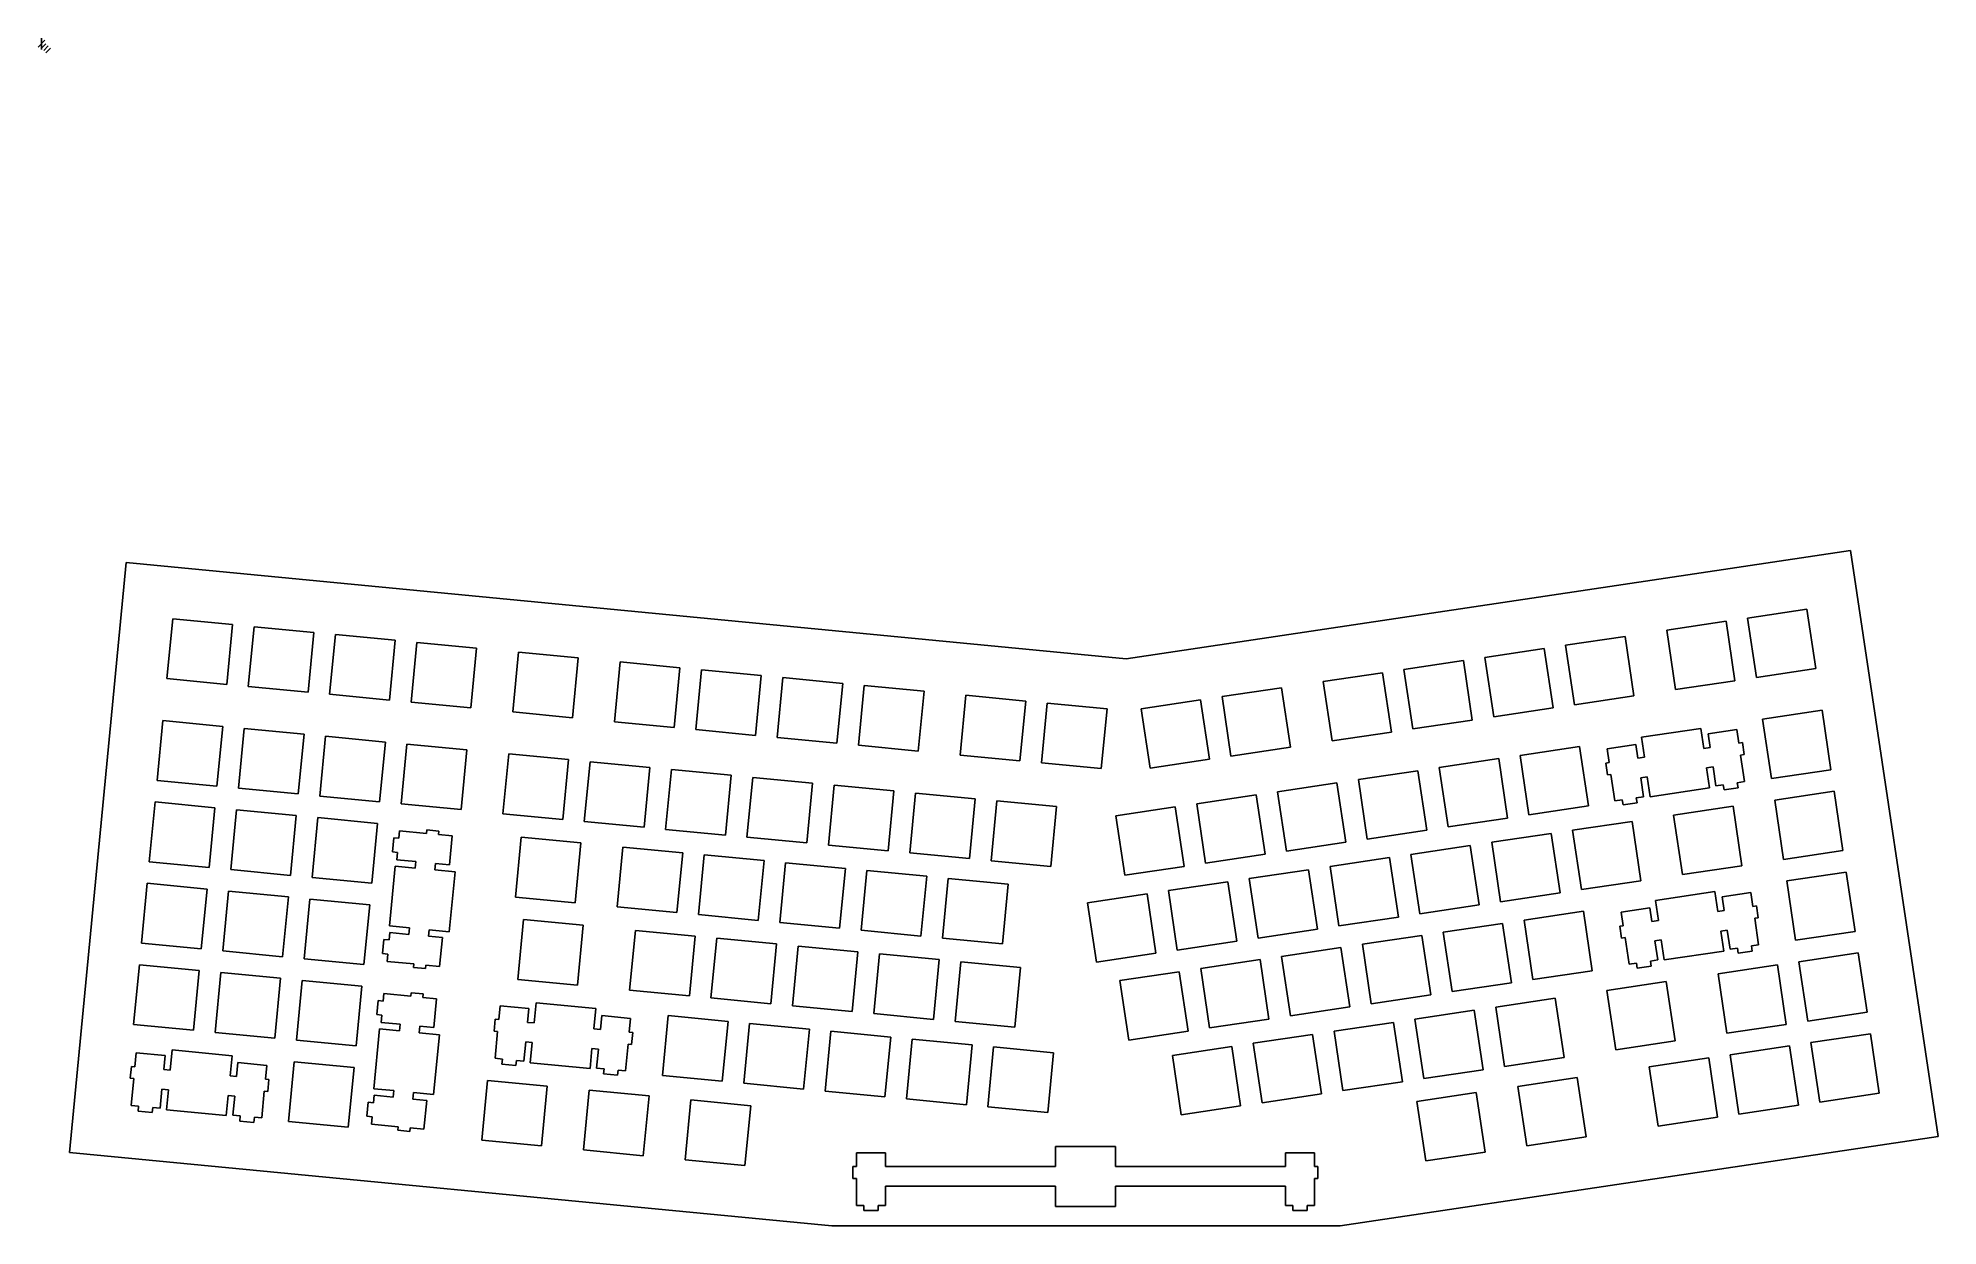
# Model space of a CAD drawing. Extents: x -1 to 442, y 22 to 298.
import ezdxf

# ---------------------------------------------------------------- set-up
doc = ezdxf.new("R2010")
doc.units = 0

msp = doc.modelspace()

# ---------------------------------------------------------------- linework, layer by layer
at = {"layer": 'Layer 1'}
for p, q in [((0.7937, 297.794), (-0.7937, 296.206)), ((0.7937, 297.794), (-0.7937, 296.206)), ((0, 298.323), (0, 295.677)), ((0, 298.323), (0, 295.677)), ((1.0583, 297), (0, 295.9417)), ((1.0583, 297), (0, 295.942)), ((1.5875, 296.471), (0.5292, 295.4127)), ((1.5875, 296.471), (0.5292, 295.413)), ((2.1167, 295.942), (1.0583, 294.8837)), ((2.1167, 295.942), (1.0583, 294.884)), ((421.634, 178.92), (252.804, 153.687)), ((442.047, 42.3296), (421.634, 178.92)), ((421.634, 178.92), (421.634, 178.92)), ((19.7626, 176.127), (6.5272, 38.6332)), ((252.804, 153.687), (19.7626, 176.127)), ((397.65, 163.152), (411.495, 165.22)), ((411.495, 165.22), (413.564, 151.374)), ((411.495, 165.22), (411.495, 165.22)), ((29.2597, 149.042), (30.6017, 162.978)), ((30.6017, 162.978), (44.5373, 161.635)), ((30.6017, 162.978), (30.6017, 162.978)), ((44.5373, 161.635), (43.1942, 147.7)), ((48.2218, 147.216), (49.5638, 161.152)), ((49.5638, 161.152), (63.4994, 159.81)), ((49.5638, 161.152), (49.5638, 161.152)), ((63.4994, 159.81), (62.1579, 145.873)), ((378.809, 160.334), (392.656, 162.406)), ((380.878, 146.489), (378.809, 160.334)), ((392.656, 162.406), (394.723, 148.559)), ((392.656, 162.406), (392.656, 162.406)), ((399.721, 149.306), (397.65, 163.152)), ((67.185, 145.39), (68.5265, 159.326)), ((68.5265, 159.326), (82.4626, 157.984)), ((68.5265, 159.326), (68.5265, 159.326)), ((82.4626, 157.984), (81.1195, 144.048)), ((86.1471, 143.564), (87.4891, 157.5)), ((87.4891, 157.5), (101.423, 156.159)), ((87.4891, 157.5), (87.4891, 157.5)), ((101.423, 156.159), (100.083, 142.223)), ((109.849, 141.283), (111.19, 155.218)), ((111.19, 155.218), (125.127, 153.876)), ((111.19, 155.218), (111.19, 155.218)), ((336.416, 154), (350.266, 156.068)), ((350.266, 156.068), (352.329, 142.223)), ((350.266, 156.068), (350.266, 156.068)), ((355.258, 156.817), (369.107, 158.886)), ((357.327, 142.97), (355.258, 156.817)), ((369.107, 158.886), (371.17, 145.038)), ((369.107, 158.886), (369.107, 158.886)), ((125.127, 153.876), (123.786, 139.941)), ((133.553, 139.001), (134.894, 152.935)), ((134.894, 152.935), (148.831, 151.595)), ((134.894, 152.935), (134.894, 152.935)), ((148.831, 151.595), (147.487, 137.659)), ((152.515, 137.173), (153.857, 151.11)), ((153.857, 151.11), (167.791, 149.767)), ((153.857, 151.11), (153.857, 151.11)), ((317.573, 151.185), (331.422, 153.253)), ((319.645, 137.337), (317.573, 151.185)), ((331.422, 153.253), (333.492, 139.407)), ((331.422, 153.253), (331.422, 153.253)), ((338.486, 140.154), (336.416, 154)), ((413.564, 151.374), (399.721, 149.306)), ((43.1942, 147.7), (29.2597, 149.042)), ((62.1579, 145.873), (48.2218, 147.216)), ((167.791, 149.767), (166.451, 135.833)), ((171.477, 135.348), (172.819, 149.283)), ((172.819, 149.283), (186.754, 147.942)), ((172.819, 149.283), (172.819, 149.283)), ((186.754, 147.942), (185.413, 134.007)), ((190.44, 133.523), (191.781, 147.457)), ((191.781, 147.457), (205.717, 146.117)), ((191.781, 147.457), (191.781, 147.457)), ((275.185, 144.848), (289.031, 146.918)), ((289.031, 146.918), (291.1, 133.071)), ((289.031, 146.918), (289.031, 146.918)), ((298.734, 148.369), (312.584, 150.438)), ((300.805, 134.523), (298.734, 148.369)), ((312.584, 150.438), (314.651, 136.591)), ((312.584, 150.438), (312.584, 150.438)), ((394.723, 148.559), (380.878, 146.489)), ((81.1195, 144.048), (67.185, 145.39)), ((100.083, 142.223), (86.1471, 143.564)), ((205.717, 146.117), (204.374, 132.182)), ((214.142, 131.241), (215.484, 145.175)), ((215.484, 145.175), (229.42, 143.833)), ((215.484, 145.175), (215.484, 145.175)), ((229.42, 143.833), (228.077, 129.897)), ((233.104, 129.415), (234.445, 143.35)), ((234.445, 143.35), (248.382, 142.008)), ((234.445, 143.35), (234.445, 143.35)), ((248.382, 142.008), (247.04, 128.072)), ((256.343, 142.033), (270.189, 144.102)), ((258.413, 128.187), (256.343, 142.033)), ((270.189, 144.102), (272.258, 130.256)), ((270.189, 144.102), (270.189, 144.102)), ((277.254, 131.003), (275.185, 144.848)), ((352.329, 142.223), (338.486, 140.154)), ((371.17, 145.038), (357.327, 142.97)), ((26.9782, 125.34), (28.3197, 139.275)), ((28.3197, 139.275), (42.2542, 137.933)), ((28.3197, 139.275), (28.3197, 139.275)), ((42.2542, 137.933), (40.9137, 123.998)), ((45.9398, 123.514), (47.2813, 137.45)), ((47.2813, 137.45), (61.2174, 136.107)), ((47.2813, 137.45), (47.2813, 137.45)), ((123.786, 139.941), (109.849, 141.283)), ((147.487, 137.659), (133.553, 139.001)), ((333.492, 139.407), (319.645, 137.337)), ((372.906, 135.377), (386.757, 137.447)), ((386.757, 137.447), (387.447, 132.798)), ((386.757, 137.447), (386.757, 137.447)), ((401.169, 139.601), (415.014, 141.669)), ((403.238, 125.754), (401.169, 139.601)), ((415.014, 141.669), (417.084, 127.823)), ((415.014, 141.669), (415.014, 141.669)), ((61.2174, 136.107), (59.8759, 122.172)), ((64.9014, 121.688), (66.2434, 135.622)), ((66.2434, 135.622), (80.1795, 134.281)), ((66.2434, 135.622), (66.2434, 135.622)), ((80.1795, 134.281), (78.8375, 120.346)), ((83.8645, 119.862), (85.2066, 133.797)), ((85.2066, 133.797), (99.1411, 132.456)), ((85.2066, 133.797), (85.2066, 133.797)), ((166.451, 135.833), (152.515, 137.173)), ((185.413, 134.007), (171.477, 135.348)), ((204.374, 132.182), (190.44, 133.523)), ((291.1, 133.071), (277.254, 131.003)), ((314.651, 136.591), (300.805, 134.523)), ((344.646, 131.153), (358.491, 133.223)), ((358.491, 133.223), (360.56, 119.379)), ((358.491, 133.223), (358.491, 133.223)), ((364.94, 132.701), (371.617, 133.698)), ((371.617, 133.698), (372.095, 130.503)), ((373.602, 130.728), (372.906, 135.377)), ((387.447, 132.798), (388.956, 133.023)), ((388.482, 136.217), (395.157, 137.215)), ((388.956, 133.023), (388.482, 136.217)), ((395.157, 137.215), (395.634, 134.02)), ((395.634, 134.02), (396.451, 134.143)), ((396.451, 134.143), (396.864, 131.373)), ((99.1411, 132.456), (97.7996, 118.519)), ((107.567, 117.58), (108.909, 131.515)), ((108.909, 131.515), (122.844, 130.173)), ((108.909, 131.515), (108.909, 131.515)), ((122.844, 130.173), (121.504, 116.237)), ((126.529, 115.752), (127.871, 129.69)), ((127.871, 129.69), (141.805, 128.347)), ((127.871, 129.69), (127.871, 129.69)), ((228.077, 129.897), (214.142, 131.241)), ((247.04, 128.072), (233.104, 129.415)), ((272.258, 130.256), (258.413, 128.187)), ((325.805, 128.338), (339.651, 130.407)), ((339.651, 130.407), (341.722, 116.56)), ((339.651, 130.407), (339.651, 130.407)), ((346.717, 117.306), (344.646, 131.153)), ((364.603, 129.382), (365.42, 129.505)), ((365.016, 126.614), (364.603, 129.382)), ((365.42, 129.505), (364.94, 132.701)), ((372.095, 130.503), (373.602, 130.728)), ((389.639, 128.474), (388.127, 128.248)), ((390.297, 124.054), (389.639, 128.474)), ((396.864, 131.373), (396.044, 131.252)), ((396.044, 131.252), (396.975, 125.049)), ((40.9137, 123.998), (26.9782, 125.34)), ((141.805, 128.347), (140.465, 114.412)), ((145.492, 113.927), (146.833, 127.864)), ((146.833, 127.864), (160.769, 126.52)), ((146.833, 127.864), (146.833, 127.864)), ((160.769, 126.52), (159.426, 112.586)), ((164.454, 112.102), (165.797, 126.038)), ((165.797, 126.038), (179.73, 124.696)), ((165.797, 126.038), (165.797, 126.038)), ((179.73, 124.696), (178.39, 110.761)), ((183.416, 110.277), (184.758, 124.211)), ((184.758, 124.211), (198.694, 122.87)), ((184.758, 124.211), (184.758, 124.211)), ((288.126, 122.705), (301.969, 124.775)), ((301.969, 124.775), (304.041, 110.93)), ((301.969, 124.775), (301.969, 124.775)), ((306.964, 125.521), (320.814, 127.591)), ((309.036, 111.676), (306.964, 125.521)), ((320.814, 127.591), (322.881, 113.745)), ((320.814, 127.591), (320.814, 127.591)), ((327.877, 114.49), (325.805, 128.338)), ((365.831, 126.735), (365.016, 126.614)), ((366.76, 120.536), (365.831, 126.735)), ((374.284, 126.178), (372.775, 125.953)), ((372.775, 125.953), (373.435, 121.533)), ((374.978, 121.531), (374.284, 126.178)), ((388.127, 128.248), (388.823, 123.601)), ((392.003, 124.308), (390.297, 124.054)), ((392.183, 123.121), (392.003, 124.308)), ((396.975, 125.049), (395.271, 124.796)), ((395.271, 124.796), (395.445, 123.61)), ((417.084, 127.823), (403.238, 125.754)), ((25.1519, 106.378), (26.494, 120.313)), ((26.494, 120.313), (40.4285, 118.97)), ((26.494, 120.313), (26.494, 120.313)), ((59.8759, 122.172), (45.9398, 123.514)), ((78.8375, 120.346), (64.9014, 121.688)), ((97.7996, 118.519), (83.8645, 119.862)), ((198.694, 122.87), (197.352, 108.934)), ((202.378, 108.449), (203.72, 122.387)), ((203.72, 122.387), (217.656, 121.044)), ((203.72, 122.387), (203.72, 122.387)), ((217.656, 121.044), (216.315, 107.11)), ((221.342, 106.625), (222.684, 120.56)), ((222.684, 120.56), (236.617, 119.217)), ((222.684, 120.56), (222.684, 120.56)), ((269.285, 119.89), (283.132, 121.959)), ((271.354, 106.044), (269.285, 119.89)), ((283.132, 121.959), (285.199, 108.114)), ((283.132, 121.959), (283.132, 121.959)), ((290.195, 108.86), (288.126, 122.705)), ((368.465, 120.79), (366.76, 120.536)), ((368.641, 119.603), (368.465, 120.79)), ((371.909, 120.091), (368.641, 119.603)), ((373.435, 121.533), (371.731, 121.279)), ((371.731, 121.279), (371.909, 120.091)), ((388.823, 123.601), (374.978, 121.531)), ((395.445, 123.61), (392.183, 123.121)), ((403.984, 120.76), (417.829, 122.828)), ((406.055, 106.913), (403.984, 120.76)), ((417.829, 122.828), (419.901, 108.984)), ((417.829, 122.828), (417.829, 122.828)), ((40.4285, 118.97), (39.088, 105.036)), ((44.114, 104.552), (45.4556, 118.486)), ((45.4556, 118.486), (59.3916, 117.145)), ((45.4556, 118.486), (45.4556, 118.486)), ((59.3916, 117.145), (58.0501, 103.208)), ((63.0772, 102.725), (64.4177, 116.662)), ((64.4177, 116.662), (78.3538, 115.319)), ((64.4177, 116.662), (64.4177, 116.662)), ((78.3538, 115.319), (77.0117, 101.385)), ((121.504, 116.237), (107.567, 117.58)), ((140.465, 114.412), (126.529, 115.752)), ((236.617, 119.217), (235.277, 105.283)), ((250.443, 117.074), (264.289, 119.144)), ((252.513, 103.229), (250.443, 117.074)), ((264.289, 119.144), (266.359, 105.297)), ((264.289, 119.144), (264.289, 119.144)), ((341.722, 116.56), (327.877, 114.49)), ((360.56, 119.379), (346.717, 117.306)), ((356.882, 113.719), (370.731, 115.79)), ((370.731, 115.79), (372.8, 101.944)), ((370.731, 115.79), (370.731, 115.79)), ((380.431, 117.24), (394.28, 119.31)), ((382.505, 103.394), (380.431, 117.24)), ((394.28, 119.31), (396.349, 105.464)), ((394.28, 119.31), (394.28, 119.31)), ((81.813, 108.684), (82.1287, 111.967)), ((82.1287, 111.967), (83.323, 111.852)), ((83.323, 111.852), (83.4883, 113.57)), ((83.4883, 113.57), (89.7293, 112.968)), ((89.7293, 112.968), (89.8094, 113.79)), ((89.8094, 113.79), (92.5958, 113.521)), ((89.8094, 113.79), (89.8094, 113.79)), ((92.5958, 113.521), (92.5172, 112.701)), ((92.5172, 112.701), (95.731, 112.391)), ((95.731, 112.391), (95.085, 105.673)), ((110.482, 98.1612), (111.824, 112.096)), ((111.824, 112.096), (125.759, 110.755)), ((111.824, 112.096), (111.824, 112.096)), ((125.759, 110.755), (124.418, 96.8192)), ((159.426, 112.586), (145.492, 113.927)), ((178.39, 110.761), (164.454, 112.102)), ((304.041, 110.93), (290.195, 108.86)), ((322.881, 113.745), (309.036, 111.676)), ((338.042, 110.905), (351.888, 112.973)), ((340.111, 97.059), (338.042, 110.905)), ((351.888, 112.973), (353.959, 99.1281)), ((351.888, 112.973), (351.888, 112.973)), ((358.952, 99.8743), (356.882, 113.719)), ((39.088, 105.036), (25.1519, 106.378)), ((83.0057, 108.567), (81.813, 108.684)), ((82.8414, 106.852), (83.0057, 108.567)), ((87.2912, 106.422), (82.8414, 106.852)), ((87.1455, 104.904), (87.2912, 106.422)), ((134.186, 95.8792), (135.525, 109.813)), ((135.525, 109.813), (149.462, 108.472)), ((135.525, 109.813), (135.525, 109.813)), ((149.462, 108.472), (148.12, 94.5366)), ((153.148, 94.053), (154.489, 107.987)), ((154.489, 107.987), (168.423, 106.648)), ((154.489, 107.987), (154.489, 107.987)), ((168.423, 106.648), (167.083, 92.7114)), ((197.352, 108.934), (183.416, 110.277)), ((216.315, 107.11), (202.378, 108.449)), ((235.277, 105.283), (221.342, 106.625)), ((285.199, 108.114), (271.354, 106.044)), ((300.363, 105.272), (314.206, 107.343)), ((314.206, 107.343), (316.277, 93.4964)), ((314.206, 107.343), (314.206, 107.343)), ((319.203, 108.09), (333.046, 110.159)), ((321.27, 94.2426), (319.203, 108.09)), ((333.046, 110.159), (335.118, 96.3122)), ((333.046, 110.159), (333.046, 110.159)), ((419.901, 108.984), (406.055, 106.913)), ((58.0501, 103.208), (44.114, 104.552)), ((77.0117, 101.385), (63.0772, 102.725)), ((81.1241, 91.42), (82.4662, 105.355)), ((82.4662, 105.355), (87.1455, 104.904)), ((91.8687, 105.982), (91.7235, 104.463)), ((91.7235, 104.463), (96.4017, 104.013)), ((95.085, 105.673), (91.8687, 105.982)), ((96.4017, 104.013), (95.0602, 90.078)), ((172.109, 92.2272), (173.451, 106.163)), ((173.451, 106.163), (187.387, 104.821)), ((173.451, 106.163), (173.451, 106.163)), ((187.387, 104.821), (186.045, 90.8852)), ((191.072, 90.4015), (192.412, 104.337)), ((192.412, 104.337), (206.349, 102.994)), ((192.412, 104.337), (192.412, 104.337)), ((206.349, 102.994), (205.007, 89.0595)), ((210.035, 88.5758), (211.376, 102.51)), ((211.376, 102.51), (225.31, 101.169)), ((211.376, 102.51), (211.376, 102.51)), ((266.359, 105.297), (252.513, 103.229)), ((281.521, 102.457), (295.365, 104.526)), ((283.588, 88.6109), (281.521, 102.457)), ((295.365, 104.526), (297.436, 90.68)), ((295.365, 104.526), (295.365, 104.526)), ((302.429, 91.4268), (300.363, 105.272)), ((372.8, 101.944), (358.952, 99.8743)), ((396.349, 105.464), (382.505, 103.394)), ((406.799, 101.92), (420.647, 103.989)), ((408.868, 88.0724), (406.799, 101.92)), ((420.647, 103.989), (422.716, 90.1421)), ((420.647, 103.989), (420.647, 103.989)), ((23.3262, 87.4146), (24.6682, 101.35)), ((24.6682, 101.35), (38.6038, 100.008)), ((24.6682, 101.35), (24.6682, 101.35)), ((38.6038, 100.008), (37.2618, 86.0731)), ((42.2878, 85.5889), (43.6298, 99.5244)), ((43.6298, 99.5244), (57.5659, 98.1829)), ((43.6298, 99.5244), (43.6298, 99.5244)), ((57.5659, 98.1829), (56.2239, 84.2484)), ((61.2515, 83.7632), (62.592, 97.6992)), ((62.592, 97.6992), (76.528, 96.3567)), ((62.592, 97.6992), (62.592, 97.6992)), ((124.418, 96.8192), (110.482, 98.1612)), ((225.31, 101.169), (223.968, 87.2337)), ((243.838, 96.8264), (257.686, 98.8955)), ((257.686, 98.8955), (259.753, 85.0489)), ((257.686, 98.8955), (257.686, 98.8955)), ((262.68, 99.6418), (276.526, 101.711)), ((264.748, 85.7951), (262.68, 99.6418)), ((276.526, 101.711), (278.594, 87.8647)), ((276.526, 101.711), (276.526, 101.711)), ((353.959, 99.1281), (340.111, 97.059)), ((376.184, 97.3432), (390.03, 99.4139)), ((390.03, 99.4139), (390.728, 94.7651)), ((390.03, 99.4139), (390.03, 99.4139)), ((391.755, 98.1845), (398.43, 99.1829)), ((392.234, 94.9904), (391.755, 98.1845)), ((398.43, 99.1829), (398.912, 95.9887)), ((76.528, 96.3567), (75.186, 82.4211)), ((148.12, 94.5366), (134.186, 95.8792)), ((167.083, 92.7114), (153.148, 94.053)), ((245.908, 82.9808), (243.838, 96.8264)), ((316.277, 93.4964), (302.429, 91.4268)), ((335.118, 96.3122), (321.27, 94.2426)), ((345.568, 92.7683), (359.415, 94.8374)), ((359.415, 94.8374), (361.481, 80.9923)), ((359.415, 94.8374), (359.415, 94.8374)), ((368.217, 94.6664), (374.89, 95.6642)), ((368.694, 91.4717), (368.217, 94.6664)), ((374.89, 95.6642), (375.372, 92.4701)), ((376.88, 92.6954), (376.184, 97.3432)), ((390.728, 94.7651), (392.234, 94.9904)), ((398.912, 95.9887), (399.724, 96.1102)), ((400.138, 93.3409), (399.324, 93.2179)), ((399.324, 93.2179), (400.248, 87.0177)), ((399.724, 96.1102), (400.138, 93.3409)), ((81.0425, 88.1629), (81.2079, 89.8801)), ((85.8009, 90.9699), (81.1241, 91.42)), ((81.2079, 89.8801), (85.6556, 89.4517)), ((85.6556, 89.4517), (85.8009, 90.9699)), ((90.3799, 90.5291), (90.2352, 89.0093)), ((90.2352, 89.0093), (93.4495, 88.6998)), ((95.0602, 90.078), (90.3799, 90.5291)), ((93.4495, 88.6998), (92.803, 81.9814)), ((111.027, 78.9702), (112.367, 92.9063)), ((112.367, 92.9063), (126.305, 91.5642)), ((112.367, 92.9063), (112.367, 92.9063)), ((126.305, 91.5642), (124.961, 77.6287)), ((137.101, 76.4613), (138.441, 90.3953)), ((138.441, 90.3953), (152.376, 89.0538)), ((138.441, 90.3953), (138.441, 90.3953)), ((152.376, 89.0538), (151.035, 75.1177)), ((156.062, 74.634), (157.404, 88.5696)), ((157.404, 88.5696), (171.338, 87.2275)), ((157.404, 88.5696), (157.404, 88.5696)), ((186.045, 90.8852), (172.109, 92.2272)), ((205.007, 89.0595), (191.072, 90.4015)), ((223.968, 87.2337), (210.035, 88.5758)), ((297.436, 90.68), (283.588, 88.6109)), ((307.887, 87.1381), (321.733, 89.2057)), ((321.733, 89.2057), (323.801, 75.359)), ((321.733, 89.2057), (321.733, 89.2057)), ((326.728, 89.9519), (340.574, 92.0216)), ((328.797, 76.1073), (326.728, 89.9519)), ((340.574, 92.0216), (342.644, 78.1749)), ((340.574, 92.0216), (340.574, 92.0216)), ((347.638, 78.9211), (345.568, 92.7683)), ((367.879, 91.3503), (368.694, 91.4717)), ((368.294, 88.5809), (367.879, 91.3503)), ((369.107, 88.7029), (368.294, 88.5809)), ((370.038, 82.5028), (369.107, 88.7029)), ((375.372, 92.4701), (376.88, 92.6954)), ((392.914, 90.4403), (391.406, 90.2149)), ((391.406, 90.2149), (392.102, 85.5672)), ((393.578, 86.0199), (392.914, 90.4403)), ((422.716, 90.1421), (408.868, 88.0724)), ((37.2618, 86.0731), (23.3262, 87.4146)), ((56.2239, 84.2484), (42.2878, 85.5889)), ((79.5304, 84.9925), (79.8467, 88.2781)), ((80.7262, 84.8788), (79.5304, 84.9925)), ((79.8467, 88.2781), (81.0425, 88.1629)), ((80.5593, 83.1601), (80.7262, 84.8788)), ((171.338, 87.2275), (169.998, 73.292)), ((175.025, 72.8083), (176.365, 86.7438)), ((176.365, 86.7438), (190.302, 85.4018)), ((176.365, 86.7438), (176.365, 86.7438)), ((190.302, 85.4018), (188.961, 71.4673)), ((193.985, 70.982), (195.327, 84.9181)), ((195.327, 84.9181), (209.263, 83.5756)), ((195.327, 84.9181), (195.327, 84.9181)), ((259.753, 85.0489), (245.908, 82.9808)), ((278.594, 87.8647), (264.748, 85.7951)), ((289.047, 84.3207), (302.892, 86.3899)), ((291.113, 70.4751), (289.047, 84.3207)), ((302.892, 86.3899), (304.963, 72.5442)), ((302.892, 86.3899), (302.892, 86.3899)), ((309.956, 73.2909), (307.887, 87.1381)), ((377.557, 88.1469), (376.049, 87.9216)), ((376.049, 87.9216), (376.712, 83.4996)), ((378.254, 83.4975), (377.557, 88.1469)), ((392.102, 85.5672), (378.254, 83.4975)), ((395.282, 86.2741), (393.578, 86.0199)), ((395.456, 85.0876), (395.282, 86.2741)), ((398.719, 85.5749), (395.456, 85.0876)), ((400.248, 87.0177), (398.544, 86.7619)), ((398.544, 86.7619), (398.719, 85.5749)), ((409.617, 83.0779), (423.462, 85.1476)), ((423.462, 85.1476), (425.533, 71.3024)), ((423.462, 85.1476), (423.462, 85.1476)), ((21.5005, 68.453), (22.842, 82.3891)), ((22.842, 82.3891), (36.7781, 81.047)), ((22.842, 82.3891), (22.842, 82.3891)), ((36.7781, 81.047), (35.435, 67.111)), ((40.4636, 66.6273), (41.8041, 80.5628)), ((41.8041, 80.5628), (55.7402, 79.2213)), ((41.8041, 80.5628), (41.8041, 80.5628)), ((75.186, 82.4211), (61.2515, 83.7632)), ((86.8003, 82.5601), (80.5593, 83.1601)), ((86.7222, 81.738), (86.8003, 82.5601)), ((89.5086, 81.4703), (86.7222, 81.738)), ((89.5882, 82.2914), (89.5086, 81.4703)), ((92.803, 81.9814), (89.5882, 82.2914)), ((209.263, 83.5756), (207.922, 69.6416)), ((212.949, 69.1573), (214.291, 83.0919)), ((214.291, 83.0919), (228.225, 81.7504)), ((214.291, 83.0919), (214.291, 83.0919)), ((228.225, 81.7504), (226.884, 67.8138)), ((251.363, 78.6901), (265.21, 80.7582)), ((265.21, 80.7582), (267.279, 66.9115)), ((265.21, 80.7582), (265.21, 80.7582)), ((270.205, 81.5049), (284.051, 83.574)), ((272.275, 67.6592), (270.205, 81.5049)), ((284.051, 83.574), (286.12, 69.7284)), ((284.051, 83.574), (284.051, 83.574)), ((361.481, 80.9923), (347.638, 78.9211)), ((371.742, 82.7575), (370.038, 82.5028)), ((371.919, 81.5695), (371.742, 82.7575)), ((375.184, 82.0584), (371.919, 81.5695)), ((376.712, 83.4996), (375.007, 83.2448)), ((375.007, 83.2448), (375.184, 82.0584)), ((390.773, 80.2636), (404.624, 82.3317)), ((392.842, 66.417), (390.773, 80.2636)), ((404.624, 82.3317), (406.689, 68.4861)), ((404.624, 82.3317), (404.624, 82.3317)), ((411.686, 69.2328), (409.617, 83.0779)), ((55.7402, 79.2213), (54.3976, 65.2852)), ((59.4242, 64.8015), (60.7673, 78.7361)), ((60.7673, 78.7361), (74.7018, 77.3951)), ((60.7673, 78.7361), (60.7673, 78.7361)), ((74.7018, 77.3951), (73.3613, 63.459)), ((79.671, 73.925), (79.8364, 75.6438)), ((79.8364, 75.6438), (86.0773, 75.0417)), ((86.0773, 75.0417), (86.1564, 75.8629)), ((86.1564, 75.8629), (88.9438, 75.5962)), ((86.1564, 75.8629), (86.1564, 75.8629)), ((88.9438, 75.5962), (88.8642, 74.7751)), ((124.961, 77.6287), (111.027, 78.9702)), ((151.035, 75.1177), (137.101, 76.4613)), ((253.434, 64.8434), (251.363, 78.6901)), ((323.801, 75.359), (309.956, 73.2909)), ((342.644, 78.1749), (328.797, 76.1073)), ((364.87, 76.3915), (378.713, 78.4606)), ((366.939, 62.5443), (364.87, 76.3915)), ((378.713, 78.4606), (380.782, 64.614)), ((378.713, 78.4606), (378.713, 78.4606)), ((78.1595, 70.7562), (78.4768, 74.0413)), ((78.4768, 74.0413), (79.671, 73.925)), ((88.8642, 74.7751), (92.0801, 74.4645)), ((92.0801, 74.4645), (91.432, 67.7455)), ((106.593, 69.6049), (106.903, 72.8196)), ((106.903, 72.8196), (113.621, 72.1732)), ((113.621, 72.1732), (113.312, 68.9579)), ((114.831, 68.8111), (115.281, 73.4899)), ((115.281, 73.4899), (129.215, 72.1494)), ((115.281, 73.4899), (115.281, 73.4899)), ((129.215, 72.1494), (128.766, 67.4696)), ((169.998, 73.292), (156.062, 74.634)), ((188.961, 71.4673), (175.025, 72.8083)), ((207.922, 69.6416), (193.985, 70.982)), ((304.963, 72.5442), (291.113, 70.4751)), ((320.122, 69.7046), (333.97, 71.7737)), ((333.97, 71.7737), (336.039, 57.927)), ((333.97, 71.7737), (333.97, 71.7737)), ((338.962, 72.5204), (352.811, 74.588)), ((341.034, 58.6732), (338.962, 72.5204)), ((352.811, 74.588), (354.88, 60.7429)), ((352.811, 74.588), (352.811, 74.588)), ((425.533, 71.3024), (411.686, 69.2328)), ((35.435, 67.111), (21.5005, 68.453)), ((54.3976, 65.2852), (40.4636, 66.6273)), ((77.4722, 53.4927), (78.8142, 67.4283)), ((79.3553, 70.6415), (78.1595, 70.7562)), ((78.8142, 67.4283), (83.493, 66.9771)), ((79.1899, 68.9243), (79.3553, 70.6415)), ((83.6392, 68.4959), (79.1899, 68.9243)), ((83.493, 66.9771), (83.6392, 68.4959)), ((88.2183, 68.0551), (88.0715, 66.5363)), ((88.0715, 66.5363), (92.7503, 66.0867)), ((91.432, 67.7455), (88.2183, 68.0551)), ((105.504, 66.8975), (105.771, 69.6834)), ((106.325, 66.8174), (105.504, 66.8975)), ((105.724, 60.578), (106.325, 66.8174)), ((105.771, 69.6834), (106.593, 69.6049)), ((113.312, 68.9579), (114.831, 68.8111)), ((128.766, 67.4696), (130.283, 67.3244)), ((130.283, 67.3244), (130.593, 70.5376)), ((130.593, 70.5376), (137.313, 69.8922)), ((137.313, 69.8922), (137.002, 66.6774)), ((137.002, 66.6774), (137.824, 66.5978)), ((137.824, 66.5978), (137.555, 63.8114)), ((144.755, 56.584), (146.097, 70.5201)), ((146.097, 70.5201), (160.031, 69.1785)), ((146.097, 70.5201), (146.097, 70.5201)), ((160.031, 69.1785), (158.69, 55.244)), ((163.717, 54.7582), (165.059, 68.6943)), ((165.059, 68.6943), (178.995, 67.3523)), ((165.059, 68.6943), (165.059, 68.6943)), ((178.995, 67.3523), (177.653, 53.4178)), ((182.679, 52.9336), (184.021, 66.8681)), ((184.021, 66.8681), (197.956, 65.5266)), ((184.021, 66.8681), (184.021, 66.8681)), ((226.884, 67.8138), (212.949, 69.1573)), ((267.279, 66.9115), (253.434, 64.8434)), ((286.12, 69.7284), (272.275, 67.6592)), ((301.28, 66.8882), (315.128, 68.9579)), ((303.352, 53.0426), (301.28, 66.8882)), ((315.128, 68.9579), (317.198, 55.1107)), ((315.128, 68.9579), (315.128, 68.9579)), ((322.191, 55.8574), (320.122, 69.7046)), ((406.689, 68.4861), (392.842, 66.417)), ((30.0462, 57.8361), (30.4963, 62.5159)), ((30.4963, 62.5159), (44.4319, 61.1723)), ((30.4963, 62.5159), (30.4963, 62.5159)), ((73.3613, 63.459), (59.4242, 64.8015)), ((92.7503, 66.0867), (91.4083, 52.1522)), ((112.872, 64.3793), (112.443, 59.9295)), ((114.389, 64.2326), (112.872, 64.3793)), ((113.938, 59.5554), (114.389, 64.2326)), ((128.325, 62.8906), (127.875, 58.2118)), ((129.844, 62.7453), (128.325, 62.8906)), ((129.414, 58.2955), (129.844, 62.7453)), ((136.735, 63.89), (136.134, 57.6485)), ((137.555, 63.8114), (136.735, 63.89)), ((197.956, 65.5266), (196.615, 51.5915)), ((201.642, 51.1078), (202.983, 65.0429)), ((202.983, 65.0429), (216.918, 63.7019)), ((202.983, 65.0429), (202.983, 65.0429)), ((216.918, 63.7019), (215.577, 49.7648)), ((220.604, 49.2811), (221.946, 63.2166)), ((221.946, 63.2166), (235.882, 61.8751)), ((221.946, 63.2166), (221.946, 63.2166)), ((263.601, 61.2565), (277.447, 63.3257)), ((277.447, 63.3257), (279.516, 49.48)), ((277.447, 63.3257), (277.447, 63.3257)), ((282.442, 64.0724), (296.288, 66.1405)), ((284.511, 50.2247), (282.442, 64.0724)), ((296.288, 66.1405), (298.357, 52.2948)), ((296.288, 66.1405), (296.288, 66.1405)), ((380.782, 64.614), (366.939, 62.5443)), ((393.594, 61.4224), (407.437, 63.4916)), ((407.437, 63.4916), (409.508, 49.6459)), ((407.437, 63.4916), (407.437, 63.4916)), ((412.431, 64.2383), (426.278, 66.3074)), ((414.498, 50.3937), (412.431, 64.2383)), ((426.278, 66.3074), (428.346, 52.4607)), ((426.278, 66.3074), (426.278, 66.3074)), ((20.7196, 55.9204), (20.9873, 58.7079)), ((20.9873, 58.7079), (21.8095, 58.6298)), ((21.8095, 58.6298), (22.119, 61.8446)), ((22.119, 61.8446), (28.8375, 61.1966)), ((28.8375, 61.1966), (28.5279, 57.9813)), ((28.5279, 57.9813), (30.0462, 57.8361)), ((44.4319, 61.1723), (43.9807, 56.4946)), ((45.4995, 56.3473), (45.809, 59.5626)), ((45.809, 59.5626), (52.5275, 58.9156)), ((52.5275, 58.9156), (52.219, 55.7003)), ((57.5995, 45.8394), (58.94, 59.775)), ((58.94, 59.775), (72.8756, 58.4319)), ((58.94, 59.775), (58.94, 59.775)), ((72.8756, 58.4319), (71.534, 44.4979)), ((107.441, 60.4106), (105.724, 60.578)), ((107.327, 59.2169), (107.441, 60.4106)), ((110.612, 58.9006), (107.327, 59.2169)), ((110.725, 60.0954), (110.612, 58.9006)), ((112.443, 59.9295), (110.725, 60.0954)), ((127.875, 58.2118), (113.938, 59.5554)), ((131.131, 58.1301), (129.414, 58.2955)), ((131.016, 56.9359), (131.131, 58.1301)), ((134.417, 57.8144), (134.301, 56.6201)), ((136.134, 57.6485), (134.417, 57.8144)), ((235.882, 61.8751), (234.54, 47.9395)), ((265.67, 47.4093), (263.601, 61.2565)), ((336.039, 57.927), (322.191, 55.8574)), ((354.88, 60.7429), (341.034, 58.6732)), ((374.75, 58.6061), (388.596, 60.6762)), ((376.816, 44.7594), (374.75, 58.6061)), ((388.596, 60.6762), (390.665, 46.8306)), ((388.596, 60.6762), (388.596, 60.6762)), ((395.66, 47.5752), (393.594, 61.4224)), ((21.5418, 55.8424), (20.7196, 55.9204)), ((20.9403, 49.5999), (21.5418, 55.8424)), ((28.0866, 53.4023), (27.6582, 48.9545)), ((29.6054, 53.257), (28.0866, 53.4023)), ((29.1558, 48.5783), (29.6054, 53.257)), ((43.9807, 56.4946), (45.4995, 56.3473)), ((52.219, 55.7003), (53.0401, 55.6207)), ((53.0401, 55.6207), (52.7719, 52.8333)), ((82.1504, 53.0426), (77.4722, 53.4927)), ((102.634, 41.5017), (103.975, 55.4388)), ((103.975, 55.4388), (117.913, 54.0968)), ((103.975, 55.4388), (103.975, 55.4388)), ((117.913, 54.0968), (116.569, 40.1602)), ((126.337, 39.2212), (127.679, 53.1552)), ((127.679, 53.1552), (141.616, 51.8132)), ((127.679, 53.1552), (127.679, 53.1552)), ((134.301, 56.6201), (131.016, 56.9359)), ((158.69, 55.244), (144.755, 56.584)), ((177.653, 53.4178), (163.717, 54.7582)), ((317.198, 55.1107), (303.352, 53.0426)), ((344.135, 54.0306), (357.982, 56.1003)), ((346.204, 40.1845), (344.135, 54.0306)), ((357.982, 56.1003), (360.05, 42.2551)), ((357.982, 56.1003), (357.982, 56.1003)), ((22.6575, 49.4356), (20.9403, 49.5999)), ((22.5412, 48.2413), (22.6575, 49.4356)), ((25.9415, 49.1183), (25.8263, 47.9256)), ((27.6582, 48.9545), (25.9415, 49.1183)), ((43.5399, 51.915), (43.0903, 47.2367)), ((45.0587, 51.7688), (43.5399, 51.915)), ((44.6303, 47.3205), (45.0587, 51.7688)), ((51.9497, 52.9144), (51.3498, 46.6719)), ((52.7719, 52.8333), (51.9497, 52.9144)), ((75.879, 47.0662), (76.1963, 50.3508)), ((76.1963, 50.3508), (77.391, 50.2371)), ((77.391, 50.2371), (77.5549, 51.9527)), ((77.5549, 51.9527), (82.0042, 51.5243)), ((82.0042, 51.5243), (82.1504, 53.0426)), ((86.73, 52.6018), (86.5832, 51.083)), ((86.5832, 51.083), (89.798, 50.775)), ((91.4083, 52.1522), (86.73, 52.6018)), ((89.798, 50.775), (89.1516, 44.0556)), ((141.616, 51.8132), (140.273, 37.8797)), ((150.039, 36.9382), (151.38, 50.8732)), ((151.38, 50.8732), (165.317, 49.5312)), ((151.38, 50.8732), (151.38, 50.8732)), ((165.317, 49.5312), (163.976, 35.5966)), ((196.615, 51.5915), (182.679, 52.9336)), ((215.577, 49.7648), (201.642, 51.1078)), ((234.54, 47.9395), (220.604, 49.2811)), ((279.516, 49.48), (265.67, 47.4093)), ((298.357, 52.2948), (284.511, 50.2247)), ((320.585, 50.511), (334.43, 52.5801)), ((322.654, 36.6648), (320.585, 50.511)), ((334.43, 52.5801), (336.499, 38.7355)), ((334.43, 52.5801), (334.43, 52.5801)), ((409.508, 49.6459), (395.66, 47.5752)), ((428.346, 52.4607), (414.498, 50.3937)), ((25.8263, 47.9256), (22.5412, 48.2413)), ((43.0903, 47.2367), (29.1558, 48.5783)), ((46.3475, 47.1536), (44.6303, 47.3205)), ((46.2323, 45.9609), (46.3475, 47.1536)), ((49.5178, 45.643), (46.2323, 45.9609)), ((49.631, 46.8378), (49.5178, 45.643)), ((51.3498, 46.6719), (49.631, 46.8378)), ((71.534, 44.4979), (57.5995, 45.8394)), ((77.0732, 46.9515), (75.879, 47.0662)), ((76.9089, 45.2343), (77.0732, 46.9515)), ((83.1488, 44.6328), (76.9089, 45.2343)), ((83.0708, 43.8122), (83.1488, 44.6328)), ((85.9368, 44.3651), (85.8582, 43.5445)), ((89.1516, 44.0556), (85.9368, 44.3651)), ((390.665, 46.8306), (376.816, 44.7594)), ((85.8582, 43.5445), (83.0708, 43.8122)), ((116.569, 40.1602), (102.634, 41.5017)), ((236.342, 40.0496), (250.343, 40.0496)), ((236.342, 35.3507), (236.342, 40.0496)), ((236.342, 40.0496), (236.342, 40.0496)), ((250.343, 40.0496), (250.343, 35.3507)), ((302.691, 21.5055), (442.047, 42.3296)), ((360.05, 42.2551), (346.204, 40.1845)), ((6.5272, 38.6332), (184.204, 21.5055)), ((140.273, 37.8797), (126.337, 39.2212)), ((163.976, 35.5966), (150.039, 36.9382)), ((189.967, 35.3507), (189.967, 38.5784)), ((189.967, 38.5784), (196.718, 38.5784)), ((196.718, 38.5784), (196.718, 35.3507)), ((289.964, 35.3507), (289.964, 38.5784)), ((289.964, 38.5784), (296.716, 38.5784)), ((296.716, 38.5784), (296.716, 35.3507)), ((336.499, 38.7355), (322.654, 36.6648)), ((189.143, 32.5483), (189.143, 35.3507)), ((189.143, 35.3507), (189.967, 35.3507)), ((189.967, 32.5483), (189.143, 32.5483)), ((189.967, 26.2815), (189.967, 32.5483)), ((196.718, 35.3507), (236.342, 35.3507)), ((250.343, 35.3507), (289.964, 35.3507)), ((296.716, 35.3507), (297.54, 35.3507)), ((297.54, 32.5483), (296.716, 32.5483)), ((296.716, 32.5483), (296.716, 26.2815)), ((297.54, 35.3507), (297.54, 32.5483)), ((236.342, 30.7499), (196.718, 30.7499)), ((196.718, 30.7499), (196.718, 26.2815)), ((236.342, 26.051), (236.342, 30.7499)), ((289.964, 30.7499), (250.343, 30.7499)), ((250.343, 30.7499), (250.343, 26.051)), ((289.964, 26.2815), (289.964, 30.7499)), ((191.692, 26.2815), (189.967, 26.2815)), ((191.692, 25.08), (191.692, 26.2815)), ((194.993, 25.08), (191.692, 25.08)), ((196.718, 26.2815), (194.993, 26.2815)), ((194.993, 26.2815), (194.993, 25.08)), ((250.343, 26.051), (236.342, 26.051)), ((291.689, 26.2815), (289.964, 26.2815)), ((291.689, 25.08), (291.689, 26.2815)), ((294.991, 25.08), (291.689, 25.08)), ((296.716, 26.2815), (294.991, 26.2815)), ((294.991, 26.2815), (294.991, 25.08)), ((184.204, 21.5055), (302.691, 21.5055))]:
    msp.add_line(p, q, dxfattribs=at)

doc.saveas('drawing.dxf')
